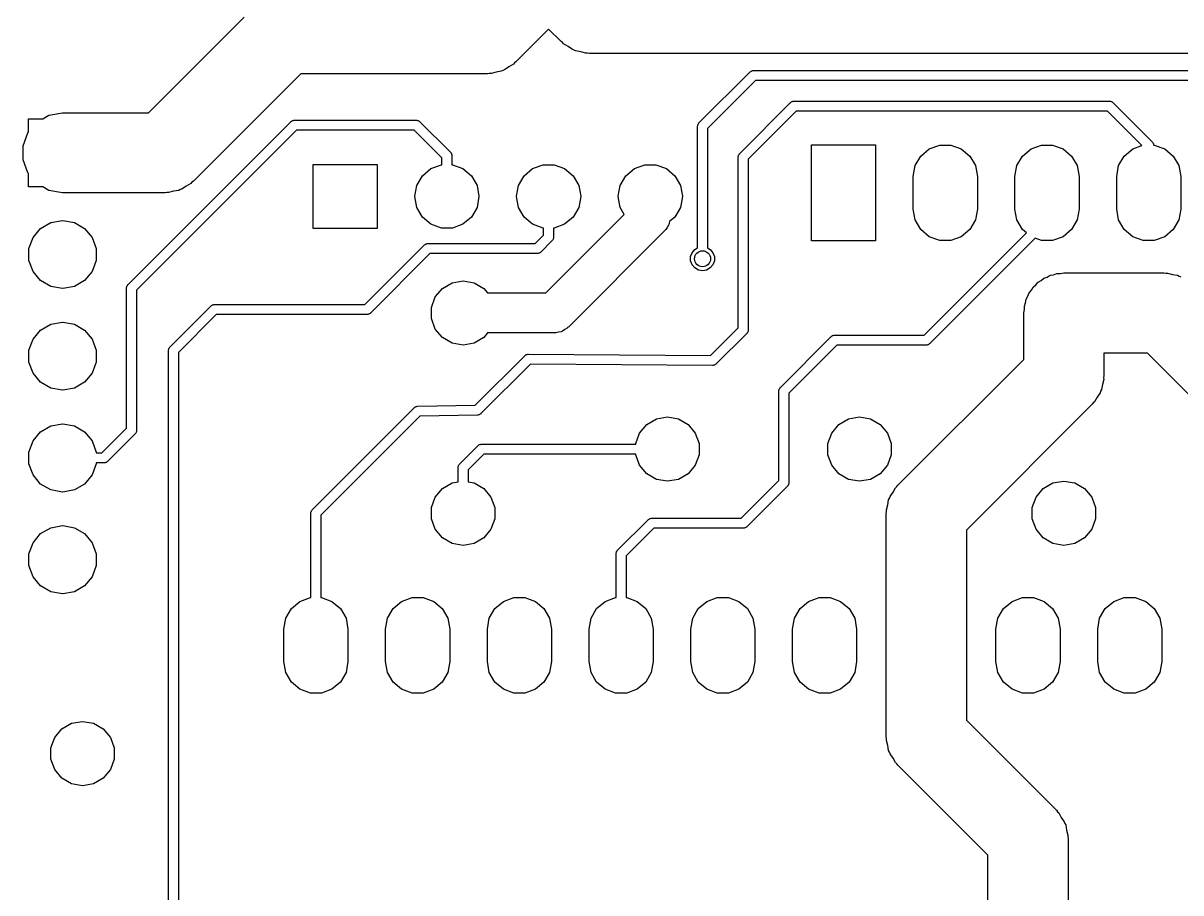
# Model space of a CAD drawing. Extents: x 135.5 to 182.5, y -141.5 to -46.
# Drawn here: x 135.51 to 164.42, y -115.48 to -93.76 of the extents above; entities that cross this region are included whole.
import ezdxf

# ---------------------------------------------------------------- set-up
doc = ezdxf.new("R2010")
doc.units = 0
doc.header["$MEASUREMENT"] = 0
doc.layers.add('BLACK', color=7, linetype='CONTINUOUS')

msp = doc.modelspace()

# ---------------------------------------------------------------- linework, layer by layer
at = {"layer": 'Black'}
for p, q in [((138.644, -96), (141.032, -93.6118)), ((148.636, -93.9162), (147.819, -94.7331)), ((148.945, -94.2251), (148.636, -93.9162)), ((148.981, -94.2503), (148.945, -94.2251)), ((149.009, -94.284), (148.981, -94.2503)), ((149.122, -94.3494), (149.009, -94.284)), ((149.229, -94.4243), (149.122, -94.3494)), ((149.272, -94.4357), (149.229, -94.4243)), ((149.31, -94.4577), (149.272, -94.4357)), ((149.439, -94.4804), (149.31, -94.4577)), ((149.565, -94.5142), (149.439, -94.4804)), ((149.609, -94.5104), (149.565, -94.5142)), ((149.652, -94.518), (149.609, -94.5104)), ((173.528, -94.518), (149.652, -94.518)), ((147.755, -94.792), (147.642, -94.8574)), ((147.783, -94.7583), (147.755, -94.792)), ((147.819, -94.7331), (147.783, -94.7583)), ((142.446, -95.026), (139.765, -97.7071)), ((147.112, -95.026), (142.446, -95.026)), ((147.155, -95.0184), (147.112, -95.026)), ((147.199, -95.0222), (147.155, -95.0184)), ((147.325, -94.9884), (147.199, -95.0222)), ((147.454, -94.9657), (147.325, -94.9884)), ((147.492, -94.9437), (147.454, -94.9657)), ((147.535, -94.9323), (147.492, -94.9437)), ((147.642, -94.8574), (147.535, -94.9323)), ((152.39, -96.2556), (153.66, -94.9856)), ((153.66, -94.9856), (153.664, -94.9825)), ((153.664, -94.9825), (153.668, -94.9782)), ((153.668, -94.9782), (153.682, -94.9701)), ((153.682, -94.9701), (153.695, -94.9607)), ((153.695, -94.9607), (153.7, -94.9593)), ((153.7, -94.9593), (153.705, -94.9565)), ((153.705, -94.9565), (153.721, -94.9537)), ((153.721, -94.9537), (153.737, -94.9495)), ((153.737, -94.9495), (153.743, -94.95)), ((153.743, -94.95), (153.748, -94.949)), ((153.748, -94.949), (170.258, -94.949)), ((153.8, -95.199), (152.603, -96.3958)), ((170.206, -95.199), (153.8, -95.199)), ((153.406, -97.0176), (154.676, -95.7476)), ((154.816, -95.961), (153.619, -97.1578)), ((154.676, -95.7476), (154.68, -95.7445)), ((154.68, -95.7445), (154.684, -95.7402)), ((154.684, -95.7402), (154.698, -95.7321)), ((154.698, -95.7321), (154.711, -95.7227)), ((154.711, -95.7227), (154.716, -95.7213)), ((154.716, -95.7213), (154.721, -95.7185)), ((154.721, -95.7185), (154.737, -95.7157)), ((154.737, -95.7157), (154.753, -95.7115)), ((154.753, -95.7115), (154.759, -95.712)), ((154.759, -95.712), (154.764, -95.711)), ((154.764, -95.711), (162.638, -95.711)), ((162.586, -95.961), (154.816, -95.961)), ((163.446, -96.8205), (162.586, -95.961)), ((162.638, -95.711), (162.643, -95.712)), ((162.643, -95.712), (162.649, -95.7115)), ((162.649, -95.7115), (162.665, -95.7157)), ((162.665, -95.7157), (162.681, -95.7185)), ((162.681, -95.7185), (162.686, -95.7213)), ((162.686, -95.7213), (162.691, -95.7227)), ((162.691, -95.7227), (162.704, -95.7321)), ((162.704, -95.7321), (162.718, -95.7402)), ((162.718, -95.7402), (162.722, -95.7445)), ((162.722, -95.7445), (162.726, -95.7476)), ((162.726, -95.7476), (163.708, -96.7296)), ((135.65, -96.4809), (135.65, -96.15)), ((135.65, -96.15), (136.003, -96.15)), ((136.003, -96.15), (136.158, -96.0603)), ((136.158, -96.0603), (136.5, -96)), ((136.5, -96), (136.582, -96)), ((136.582, -96), (138.644, -96)), ((138.134, -100.288), (142.198, -96.2236)), ((142.198, -96.2236), (142.202, -96.2205)), ((142.202, -96.2205), (142.206, -96.2162)), ((142.206, -96.2162), (142.22, -96.2081)), ((142.22, -96.2081), (142.233, -96.1987)), ((142.233, -96.1987), (142.238, -96.1973)), ((142.238, -96.1973), (142.243, -96.1945)), ((142.243, -96.1945), (142.259, -96.1917)), ((142.259, -96.1917), (142.275, -96.1875)), ((142.275, -96.1875), (142.281, -96.188)), ((142.281, -96.188), (142.286, -96.187)), ((142.286, -96.187), (145.334, -96.187)), ((145.334, -96.187), (145.339, -96.188)), ((145.339, -96.188), (145.345, -96.1875)), ((145.345, -96.1875), (145.361, -96.1917)), ((145.361, -96.1917), (145.377, -96.1945)), ((145.377, -96.1945), (145.382, -96.1973)), ((145.382, -96.1973), (145.387, -96.1987)), ((145.387, -96.1987), (145.4, -96.2081)), ((145.4, -96.2081), (145.414, -96.2162)), ((145.414, -96.2162), (145.418, -96.2205)), ((145.418, -96.2205), (145.422, -96.2236)), ((145.422, -96.2236), (146.184, -96.9856)), ((152.386, -96.2601), (152.39, -96.2556)), ((135.515, -96.8264), (135.634, -96.5)), ((135.634, -96.5), (135.65, -96.4809)), ((142.338, -96.437), (138.347, -100.428)), ((145.282, -96.437), (142.338, -96.437)), ((145.971, -97.1258), (145.282, -96.437)), ((152.353, -96.3331), (152.358, -96.3173)), ((152.354, -96.3386), (152.353, -96.3331)), ((152.353, -96.344), (152.354, -96.3386)), ((152.353, -99.3757), (152.353, -96.344)), ((152.358, -96.3173), (152.361, -96.3012)), ((152.361, -96.3012), (152.363, -96.2965)), ((152.363, -96.2965), (152.365, -96.2912)), ((152.365, -96.2912), (152.374, -96.2778)), ((152.374, -96.2778), (152.382, -96.2637)), ((152.382, -96.2637), (152.386, -96.2601)), ((152.603, -96.3958), (152.603, -99.3757)), ((135.515, -97.1736), (135.515, -96.8264)), ((155.2, -99.2), (155.2, -96.8)), ((155.2, -96.8), (156.8, -96.8)), ((156.8, -96.8), (156.8, -99.2)), ((158.14, -96.9026), (158.401, -96.8076)), ((158.401, -96.8076), (158.679, -96.8076)), ((158.679, -96.8076), (158.94, -96.9026)), ((160.68, -96.9026), (160.941, -96.8076)), ((160.941, -96.8076), (161.219, -96.8076)), ((161.219, -96.8076), (161.48, -96.9026)), ((163.22, -96.9026), (163.446, -96.8205)), ((163.708, -96.7296), (163.712, -96.7341)), ((163.712, -96.7341), (163.716, -96.7377)), ((163.716, -96.7377), (163.724, -96.7518)), ((163.724, -96.7518), (163.733, -96.7652)), ((163.733, -96.7652), (163.735, -96.7705)), ((163.735, -96.7705), (163.737, -96.7752)), ((163.737, -96.7752), (163.74, -96.7913)), ((163.74, -96.7913), (163.745, -96.8071)), ((163.745, -96.8071), (163.744, -96.8076)), ((163.744, -96.8076), (163.759, -96.8076)), ((163.759, -96.8076), (164.02, -96.9026)), ((145.971, -97.2991), (145.971, -97.1258)), ((146.184, -96.9856), (146.188, -96.9901)), ((146.188, -96.9901), (146.192, -96.9937)), ((146.192, -96.9937), (146.2, -97.0078)), ((146.2, -97.0078), (146.209, -97.0212)), ((146.209, -97.0212), (146.211, -97.0265)), ((146.211, -97.0265), (146.213, -97.0312)), ((146.213, -97.0312), (146.216, -97.0473)), ((146.216, -97.0473), (146.221, -97.0631)), ((146.221, -97.0631), (146.22, -97.0686)), ((146.22, -97.0686), (146.221, -97.074)), ((146.221, -97.074), (146.221, -97.2991)), ((153.369, -97.0951), (153.374, -97.0793)), ((153.37, -97.1006), (153.369, -97.0951)), ((153.369, -97.106), (153.37, -97.1006)), ((153.369, -101.372), (153.369, -97.106)), ((153.374, -97.0793), (153.377, -97.0632)), ((153.377, -97.0632), (153.379, -97.0585)), ((153.379, -97.0585), (153.381, -97.0532)), ((153.381, -97.0532), (153.39, -97.0398)), ((153.39, -97.0398), (153.398, -97.0257)), ((153.398, -97.0257), (153.402, -97.0221)), ((153.402, -97.0221), (153.406, -97.0176)), ((157.788, -97.3218), (157.927, -97.0812)), ((157.927, -97.0812), (158.14, -96.9026)), ((158.94, -96.9026), (159.153, -97.0812)), ((159.153, -97.0812), (159.292, -97.3218)), ((160.328, -97.3218), (160.467, -97.0812)), ((160.467, -97.0812), (160.68, -96.9026)), ((161.48, -96.9026), (161.693, -97.0812)), ((161.693, -97.0812), (161.832, -97.3218)), ((162.868, -97.3218), (163.007, -97.0812)), ((163.007, -97.0812), (163.22, -96.9026)), ((164.02, -96.9026), (164.233, -97.0812)), ((164.233, -97.0812), (164.372, -97.3218)), ((135.634, -97.5), (135.515, -97.1736)), ((142.756, -98.89), (142.756, -97.29)), ((142.756, -97.29), (144.356, -97.29)), ((144.356, -97.29), (144.356, -98.89)), ((145.483, -97.5727), (145.696, -97.3941)), ((145.696, -97.3941), (145.957, -97.2991)), ((145.957, -97.2991), (145.971, -97.2991)), ((146.221, -97.2991), (146.235, -97.2991)), ((146.235, -97.2991), (146.496, -97.3941)), ((146.496, -97.3941), (146.709, -97.5727)), ((148.023, -97.5727), (148.236, -97.3941)), ((148.236, -97.3941), (148.497, -97.2991)), ((148.497, -97.2991), (148.775, -97.2991)), ((148.775, -97.2991), (149.036, -97.3941)), ((149.036, -97.3941), (149.249, -97.5727)), ((150.563, -97.5727), (150.776, -97.3941)), ((150.776, -97.3941), (151.037, -97.2991)), ((151.037, -97.2991), (151.315, -97.2991)), ((151.315, -97.2991), (151.576, -97.3941)), ((151.576, -97.3941), (151.789, -97.5727)), ((153.619, -97.1578), (153.619, -101.424)), ((157.74, -97.5954), (157.788, -97.3218)), ((159.292, -97.3218), (159.34, -97.5954)), ((160.28, -97.5954), (160.328, -97.3218)), ((161.832, -97.3218), (161.88, -97.5954)), ((162.82, -97.5954), (162.868, -97.3218)), ((164.372, -97.3218), (164.42, -97.5954)), ((135.65, -97.5191), (135.634, -97.5)), ((135.65, -97.85), (135.65, -97.5191)), ((145.344, -97.8133), (145.483, -97.5727)), ((146.709, -97.5727), (146.848, -97.8133)), ((147.884, -97.8133), (148.023, -97.5727)), ((149.249, -97.5727), (149.388, -97.8133)), ((150.424, -97.8133), (150.563, -97.5727)), ((151.789, -97.5727), (151.928, -97.8133)), ((157.74, -98.4046), (157.74, -97.5954)), ((159.34, -97.5954), (159.34, -98.4046)), ((160.28, -98.4046), (160.28, -97.5954)), ((161.88, -97.5954), (161.88, -98.4046)), ((162.82, -98.4046), (162.82, -97.5954)), ((164.42, -97.5954), (164.42, -98.4046)), ((136.003, -97.85), (135.65, -97.85)), ((136.158, -97.9397), (136.003, -97.85)), ((136.5, -98), (136.158, -97.9397)), ((139.101, -97.9924), (139.058, -98)), ((139.145, -97.9962), (139.101, -97.9924)), ((139.271, -97.9624), (139.145, -97.9962)), ((139.4, -97.9397), (139.271, -97.9624)), ((139.438, -97.9177), (139.4, -97.9397)), ((139.481, -97.9063), (139.438, -97.9177)), ((139.588, -97.8314), (139.481, -97.9063)), ((139.701, -97.766), (139.588, -97.8314)), ((139.729, -97.7323), (139.701, -97.766)), ((139.765, -97.7071), (139.729, -97.7323)), ((145.296, -98.0869), (145.344, -97.8133)), ((146.848, -97.8133), (146.896, -98.0869)), ((147.836, -98.0869), (147.884, -97.8133)), ((149.388, -97.8133), (149.436, -98.0869)), ((150.376, -98.0869), (150.424, -97.8133)), ((151.928, -97.8133), (151.976, -98.0869)), ((139.058, -98), (136.5, -98)), ((145.296, -98.0931), (145.296, -98.0869)), ((145.344, -98.3667), (145.296, -98.0931)), ((146.896, -98.0931), (146.848, -98.3667)), ((146.896, -98.0869), (146.896, -98.0931)), ((147.836, -98.0931), (147.836, -98.0869)), ((147.884, -98.3667), (147.836, -98.0931)), ((149.436, -98.0931), (149.388, -98.3667)), ((149.436, -98.0869), (149.436, -98.0931)), ((150.376, -98.0931), (150.376, -98.0869)), ((150.424, -98.3667), (150.376, -98.0931)), ((151.976, -98.0931), (151.928, -98.3667)), ((151.976, -98.0869), (151.976, -98.0931)), ((145.483, -98.6073), (145.344, -98.3667)), ((146.848, -98.3667), (146.709, -98.6073)), ((148.023, -98.6073), (147.884, -98.3667)), ((148.567, -100.5), (150.525, -98.5416)), ((149.388, -98.3667), (149.249, -98.6073)), ((150.525, -98.5416), (150.424, -98.3667)), ((151.928, -98.3667), (151.789, -98.6073)), ((157.788, -98.6782), (157.74, -98.4046)), ((159.34, -98.4046), (159.292, -98.6782)), ((160.328, -98.6782), (160.28, -98.4046)), ((161.88, -98.4046), (161.832, -98.6782)), ((162.868, -98.6782), (162.82, -98.4046)), ((164.42, -98.4046), (164.372, -98.6782)), ((135.95, -98.8889), (136.206, -98.7413)), ((136.206, -98.7413), (136.497, -98.69)), ((136.497, -98.69), (136.503, -98.69)), ((136.503, -98.69), (136.794, -98.7413)), ((136.794, -98.7413), (137.05, -98.8889)), ((145.696, -98.7859), (145.483, -98.6073)), ((145.957, -98.8809), (145.696, -98.7859)), ((146.496, -98.7859), (146.235, -98.8809)), ((146.709, -98.6073), (146.496, -98.7859)), ((148.236, -98.7859), (148.023, -98.6073)), ((148.497, -98.8809), (148.236, -98.7859)), ((149.036, -98.7859), (148.775, -98.8809)), ((149.249, -98.6073), (149.036, -98.7859)), ((151.629, -98.8093), (151.592, -98.8628)), ((151.635, -98.7881), (151.629, -98.8093)), ((151.646, -98.769), (151.635, -98.7881)), ((151.654, -98.72), (151.646, -98.769)), ((151.789, -98.6073), (151.654, -98.72)), ((157.927, -98.9188), (157.788, -98.6782)), ((159.292, -98.6782), (159.153, -98.9188)), ((160.467, -98.9188), (160.328, -98.6782)), ((161.832, -98.6782), (161.693, -98.9188)), ((163.007, -98.9188), (162.868, -98.6782)), ((164.372, -98.6782), (164.233, -98.9188)), ((135.66, -99.3924), (135.761, -99.115)), ((135.761, -99.115), (135.95, -98.8889)), ((137.05, -98.8889), (137.239, -99.115)), ((137.239, -99.115), (137.34, -99.3924)), ((144.356, -98.89), (142.756, -98.89)), ((146.235, -98.8809), (145.957, -98.8809)), ((148.298, -99.267), (148.511, -99.0542)), ((148.511, -98.8809), (148.497, -98.8809)), ((148.511, -99.0542), (148.511, -98.8809)), ((148.753, -99.1488), (148.751, -99.1535)), ((148.756, -99.1327), (148.753, -99.1488)), ((148.761, -99.1169), (148.756, -99.1327)), ((148.761, -99.106), (148.76, -99.1114)), ((148.76, -99.1114), (148.761, -99.1169)), ((148.775, -98.8809), (148.761, -98.8809)), ((148.761, -98.8809), (148.761, -99.106)), ((151.53, -98.9516), (149.128, -101.354)), ((151.542, -98.9335), (151.53, -98.9516)), ((151.559, -98.9194), (151.542, -98.9335)), ((151.592, -98.8628), (151.559, -98.9194)), ((158.14, -99.0974), (157.927, -98.9188)), ((158.014, -101.553), (160.566, -99.0015)), ((158.401, -99.1924), (158.14, -99.0974)), ((160.785, -99.1357), (158.154, -101.766)), ((158.94, -99.0974), (158.679, -99.1924)), ((159.153, -98.9188), (158.94, -99.0974)), ((160.566, -99.0015), (160.467, -98.9188)), ((160.941, -99.1924), (160.785, -99.1357)), ((161.48, -99.0974), (161.219, -99.1924)), ((161.693, -98.9188), (161.48, -99.0974)), ((163.22, -99.0974), (163.007, -98.9188)), ((163.481, -99.1924), (163.22, -99.0974)), ((164.02, -99.0974), (163.759, -99.1924)), ((164.233, -98.9188), (164.02, -99.0974)), ((135.66, -99.6876), (135.66, -99.3924)), ((137.34, -99.3924), (137.34, -99.6876)), ((144.044, -100.791), (145.532, -99.3036)), ((145.532, -99.3036), (145.536, -99.3005)), ((145.536, -99.3005), (145.54, -99.2962)), ((145.54, -99.2962), (145.554, -99.2881)), ((145.554, -99.2881), (145.567, -99.2787)), ((145.567, -99.2787), (145.572, -99.2773)), ((145.572, -99.2773), (145.577, -99.2745)), ((145.577, -99.2745), (145.593, -99.2717)), ((145.593, -99.2717), (145.609, -99.2675)), ((145.609, -99.2675), (145.615, -99.268)), ((145.615, -99.268), (145.62, -99.267)), ((145.62, -99.267), (148.298, -99.267)), ((148.724, -99.1944), (148.438, -99.4804)), ((148.728, -99.1899), (148.724, -99.1944)), ((148.732, -99.1863), (148.728, -99.1899)), ((148.74, -99.1722), (148.732, -99.1863)), ((148.749, -99.1588), (148.74, -99.1722)), ((148.751, -99.1535), (148.749, -99.1588)), ((152.217, -99.4954), (152.284, -99.4153)), ((152.284, -99.4153), (152.353, -99.3757)), ((152.603, -99.3757), (152.672, -99.4153)), ((152.672, -99.4153), (152.739, -99.4954)), ((156.8, -99.2), (155.2, -99.2)), ((158.679, -99.1924), (158.401, -99.1924)), ((161.219, -99.1924), (160.941, -99.1924)), ((163.759, -99.1924), (163.481, -99.1924)), ((135.761, -99.965), (135.66, -99.6876)), ((137.34, -99.6876), (137.239, -99.965)), ((145.672, -99.517), (144.184, -101.004)), ((148.35, -99.517), (145.672, -99.517)), ((148.355, -99.516), (148.35, -99.517)), ((148.361, -99.5165), (148.355, -99.516)), ((148.377, -99.5123), (148.361, -99.5165)), ((148.393, -99.5095), (148.377, -99.5123)), ((148.398, -99.5067), (148.393, -99.5095)), ((148.403, -99.5053), (148.398, -99.5067)), ((148.416, -99.4959), (148.403, -99.5053)), ((148.43, -99.4878), (148.416, -99.4959)), ((148.434, -99.4835), (148.43, -99.4878)), ((148.438, -99.4804), (148.434, -99.4835)), ((152.181, -99.5937), (152.217, -99.4954)), ((152.181, -99.6983), (152.181, -99.5937)), ((152.217, -99.7966), (152.181, -99.6983)), ((152.739, -99.4954), (152.775, -99.5937)), ((152.775, -99.6983), (152.739, -99.7966)), ((152.775, -99.5937), (152.775, -99.6983)), ((135.95, -100.191), (135.761, -99.965)), ((137.239, -99.965), (137.05, -100.191)), ((152.284, -99.8767), (152.217, -99.7966)), ((152.375, -99.929), (152.284, -99.8767)), ((152.478, -99.9471), (152.375, -99.929)), ((152.581, -99.929), (152.478, -99.9471)), ((152.672, -99.8767), (152.581, -99.929)), ((152.739, -99.7966), (152.672, -99.8767)), ((161.244, -100.045), (161.326, -100.015)), ((161.326, -100.015), (161.414, -100.015)), ((161.414, -100.015), (161.5, -100)), ((161.5, -100), (164, -100)), ((164, -100), (164.043, -100.008)), ((164.043, -100.008), (164.087, -100.004)), ((164.087, -100.004), (164.213, -100.038)), ((136.206, -100.339), (135.95, -100.191)), ((137.05, -100.191), (136.794, -100.339)), ((138.118, -100.31), (138.126, -100.296)), ((138.126, -100.296), (138.13, -100.292)), ((138.13, -100.292), (138.134, -100.288)), ((145.984, -100.385), (146.225, -100.245)), ((146.225, -100.245), (146.5, -100.197)), ((146.5, -100.197), (146.775, -100.245)), ((146.775, -100.245), (147.016, -100.385)), ((160.734, -100.357), (160.801, -100.301)), ((160.801, -100.301), (160.857, -100.234)), ((160.857, -100.234), (160.933, -100.19)), ((160.933, -100.19), (161, -100.134)), ((161, -100.134), (161.082, -100.104)), ((161.082, -100.104), (161.158, -100.06)), ((161.158, -100.06), (161.244, -100.045)), ((164.213, -100.038), (164.342, -100.06)), ((164.342, -100.06), (164.38, -100.082)), ((164.38, -100.082), (164.423, -100.094)), ((136.497, -100.39), (136.206, -100.339)), ((136.503, -100.39), (136.497, -100.39)), ((136.794, -100.339), (136.503, -100.39)), ((138.097, -100.365), (138.102, -100.349)), ((138.098, -100.371), (138.097, -100.365)), ((138.097, -100.376), (138.098, -100.371)), ((138.097, -103.88), (138.097, -100.376)), ((138.102, -100.349), (138.105, -100.333)), ((138.105, -100.333), (138.107, -100.328)), ((138.107, -100.328), (138.109, -100.323)), ((138.109, -100.323), (138.118, -100.31)), ((138.347, -100.428), (138.347, -103.932)), ((145.805, -100.598), (145.984, -100.385)), ((147.016, -100.385), (147.113, -100.5)), ((147.113, -100.5), (148.567, -100.5)), ((160.56, -100.658), (160.604, -100.582)), ((160.604, -100.582), (160.634, -100.5)), ((160.634, -100.5), (160.69, -100.433)), ((160.69, -100.433), (160.734, -100.357)), ((139.182, -101.844), (140.198, -100.828)), ((140.198, -100.828), (140.202, -100.824)), ((140.202, -100.824), (140.206, -100.82)), ((140.206, -100.82), (140.22, -100.812)), ((140.22, -100.812), (140.233, -100.803)), ((140.233, -100.803), (140.238, -100.801)), ((140.238, -100.801), (140.243, -100.799)), ((140.243, -100.799), (140.259, -100.796)), ((140.259, -100.796), (140.275, -100.791)), ((140.275, -100.791), (140.281, -100.792)), ((140.281, -100.792), (140.286, -100.791)), ((140.286, -100.791), (144.044, -100.791)), ((145.709, -100.861), (145.805, -100.598)), ((145.709, -101.139), (145.709, -100.861)), ((160.515, -100.826), (160.545, -100.744)), ((160.515, -100.914), (160.515, -100.826)), ((160.545, -100.744), (160.56, -100.658)), ((140.338, -101.041), (139.395, -101.984)), ((144.096, -101.041), (140.338, -101.041)), ((144.101, -101.04), (144.096, -101.041)), ((144.107, -101.041), (144.101, -101.04)), ((144.123, -101.036), (144.107, -101.041)), ((144.139, -101.033), (144.123, -101.036)), ((144.144, -101.031), (144.139, -101.033)), ((144.149, -101.029), (144.144, -101.031)), ((144.162, -101.02), (144.149, -101.029)), ((144.176, -101.012), (144.162, -101.02)), ((144.18, -101.008), (144.176, -101.012)), ((144.184, -101.004), (144.18, -101.008)), ((145.805, -101.402), (145.709, -101.139)), ((160.5, -101), (160.515, -100.914)), ((160.5, -102.158), (160.5, -101)), ((135.761, -101.655), (135.95, -101.429)), ((135.95, -101.429), (136.206, -101.281)), ((136.206, -101.281), (136.497, -101.23)), ((136.497, -101.23), (136.503, -101.23)), ((136.503, -101.23), (136.794, -101.281)), ((136.794, -101.281), (137.05, -101.429)), ((137.05, -101.429), (137.239, -101.655)), ((145.984, -101.615), (145.805, -101.402)), ((148.964, -101.459), (148.945, -101.47)), ((148.985, -101.453), (148.964, -101.459)), ((149.039, -101.416), (148.985, -101.453)), ((149.095, -101.383), (149.039, -101.416)), ((149.11, -101.366), (149.095, -101.383)), ((149.128, -101.354), (149.11, -101.366)), ((152.681, -102.061), (153.369, -101.372)), ((153.614, -101.451), (153.611, -101.467)), ((153.619, -101.435), (153.614, -101.451)), ((153.619, -101.424), (153.618, -101.429)), ((153.618, -101.429), (153.619, -101.435)), ((135.66, -101.932), (135.761, -101.655)), ((137.239, -101.655), (137.34, -101.932)), ((146.225, -101.755), (145.984, -101.615)), ((147.016, -101.615), (146.775, -101.755)), ((147.113, -101.5), (147.016, -101.615)), ((148.774, -101.5), (147.113, -101.5)), ((148.796, -101.496), (148.774, -101.5)), ((148.818, -101.498), (148.796, -101.496)), ((148.881, -101.481), (148.818, -101.498)), ((148.945, -101.47), (148.881, -101.481)), ((153.582, -101.512), (152.82, -102.274)), ((153.586, -101.508), (153.582, -101.512)), ((153.59, -101.504), (153.586, -101.508)), ((153.598, -101.49), (153.59, -101.504)), ((153.607, -101.477), (153.598, -101.49)), ((153.609, -101.472), (153.607, -101.477)), ((153.611, -101.467), (153.609, -101.472)), ((154.422, -102.86), (155.692, -101.59)), ((155.692, -101.59), (155.696, -101.586)), ((155.696, -101.586), (155.7, -101.582)), ((155.7, -101.582), (155.714, -101.574)), ((155.714, -101.574), (155.727, -101.565)), ((155.727, -101.565), (155.732, -101.563)), ((155.732, -101.563), (155.737, -101.561)), ((155.737, -101.561), (155.753, -101.558)), ((155.753, -101.558), (155.769, -101.553)), ((155.769, -101.553), (155.775, -101.554)), ((155.775, -101.554), (155.78, -101.553)), ((155.78, -101.553), (158.014, -101.553)), ((135.66, -102.228), (135.66, -101.932)), ((137.34, -101.932), (137.34, -102.228)), ((139.145, -101.921), (139.15, -101.905)), ((139.146, -101.927), (139.145, -101.921)), ((139.145, -101.932), (139.146, -101.927)), ((139.145, -125.176), (139.145, -101.932)), ((139.15, -101.905), (139.153, -101.889)), ((139.153, -101.889), (139.155, -101.884)), ((139.155, -101.884), (139.157, -101.879)), ((139.157, -101.879), (139.166, -101.866)), ((139.166, -101.866), (139.174, -101.852)), ((139.174, -101.852), (139.178, -101.848)), ((139.178, -101.848), (139.182, -101.844)), ((139.395, -101.984), (139.395, -125.124)), ((146.5, -101.803), (146.225, -101.755)), ((146.775, -101.755), (146.5, -101.803)), ((148.075, -102.041), (148.081, -102.039)), ((148.081, -102.039), (148.086, -102.036)), ((148.086, -102.036), (148.102, -102.034)), ((148.102, -102.034), (148.117, -102.029)), ((148.117, -102.029), (148.123, -102.03)), ((148.123, -102.03), (148.129, -102.029)), ((148.129, -102.029), (152.681, -102.061)), ((155.832, -101.803), (154.635, -103)), ((158.066, -101.803), (155.832, -101.803)), ((158.071, -101.802), (158.066, -101.803)), ((158.077, -101.803), (158.071, -101.802)), ((158.093, -101.798), (158.077, -101.803)), ((158.109, -101.795), (158.093, -101.798)), ((158.114, -101.793), (158.109, -101.795)), ((158.119, -101.791), (158.114, -101.793)), ((158.132, -101.782), (158.119, -101.791)), ((158.146, -101.774), (158.132, -101.782)), ((158.15, -101.77), (158.146, -101.774)), ((158.154, -101.766), (158.15, -101.77)), ((163.586, -102), (162.5, -102)), ((162.5, -102), (162.5, -102.572)), ((164.793, -103.207), (163.586, -102)), ((135.761, -102.505), (135.66, -102.228)), ((137.34, -102.228), (137.239, -102.505)), ((146.805, -103.3), (148.04, -102.066)), ((148.179, -102.279), (146.946, -103.512)), ((148.04, -102.066), (148.044, -102.062)), ((148.044, -102.062), (148.048, -102.058)), ((148.048, -102.058), (148.062, -102.05)), ((148.062, -102.05), (148.075, -102.041)), ((152.731, -102.311), (148.179, -102.279)), ((152.737, -102.31), (152.731, -102.311)), ((152.743, -102.311), (152.737, -102.31)), ((152.758, -102.306), (152.743, -102.311)), ((152.774, -102.304), (152.758, -102.306)), ((152.779, -102.301), (152.774, -102.304)), ((152.785, -102.299), (152.779, -102.301)), ((152.798, -102.29), (152.785, -102.299)), ((152.812, -102.282), (152.798, -102.29)), ((152.816, -102.278), (152.812, -102.282)), ((152.82, -102.274), (152.816, -102.278)), ((157.359, -105.299), (160.5, -102.158)), ((135.95, -102.731), (135.761, -102.505)), ((137.239, -102.505), (137.05, -102.731)), ((162.5, -102.572), (162.492, -102.615)), ((162.492, -102.615), (162.496, -102.659)), ((136.206, -102.879), (135.95, -102.731)), ((136.497, -102.93), (136.206, -102.879)), ((136.794, -102.879), (136.503, -102.93)), ((137.05, -102.731), (136.794, -102.879)), ((154.39, -102.921), (154.393, -102.905)), ((154.393, -102.905), (154.395, -102.9)), ((154.395, -102.9), (154.397, -102.895)), ((154.397, -102.895), (154.406, -102.882)), ((154.406, -102.882), (154.414, -102.868)), ((154.414, -102.868), (154.418, -102.864)), ((154.418, -102.864), (154.422, -102.86)), ((162.462, -102.785), (162.44, -102.914)), ((162.496, -102.659), (162.462, -102.785)), ((136.503, -102.93), (136.497, -102.93)), ((154.385, -102.937), (154.39, -102.921)), ((154.386, -102.943), (154.385, -102.937)), ((154.385, -102.948), (154.386, -102.943)), ((154.385, -105.182), (154.385, -102.948)), ((154.635, -103), (154.635, -105.234)), ((162.331, -103.102), (162.266, -103.215)), ((162.406, -102.995), (162.331, -103.102)), ((162.418, -102.952), (162.406, -102.995)), ((162.44, -102.914), (162.418, -102.952)), ((142.738, -105.908), (145.278, -103.368)), ((145.278, -103.368), (145.281, -103.365)), ((145.281, -103.365), (145.284, -103.362)), ((145.284, -103.362), (145.299, -103.353)), ((145.299, -103.353), (145.313, -103.343)), ((145.313, -103.343), (145.317, -103.342)), ((145.317, -103.342), (145.321, -103.339)), ((145.321, -103.339), (145.338, -103.336)), ((145.338, -103.336), (145.355, -103.331)), ((145.355, -103.331), (145.359, -103.332)), ((145.359, -103.332), (145.363, -103.331)), ((145.363, -103.331), (146.805, -103.3)), ((162.207, -103.279), (159.066, -106.42)), ((162.232, -103.243), (162.207, -103.279)), ((162.266, -103.215), (162.232, -103.243)), ((136.206, -103.821), (136.497, -103.77)), ((136.497, -103.77), (136.503, -103.77)), ((136.503, -103.77), (136.794, -103.821)), ((145.419, -103.58), (142.951, -106.048)), ((146.861, -103.549), (145.419, -103.58)), ((146.865, -103.548), (146.861, -103.549)), ((146.869, -103.549), (146.865, -103.548)), ((146.886, -103.544), (146.869, -103.549)), ((146.903, -103.541), (146.886, -103.544)), ((146.907, -103.538), (146.903, -103.541)), ((146.911, -103.537), (146.907, -103.538)), ((146.925, -103.527), (146.911, -103.537)), ((146.94, -103.518), (146.925, -103.527)), ((146.943, -103.515), (146.94, -103.518)), ((146.946, -103.512), (146.943, -103.515)), ((151.084, -103.785), (151.325, -103.645)), ((151.325, -103.645), (151.6, -103.597)), ((151.6, -103.597), (151.875, -103.645)), ((151.875, -103.645), (152.116, -103.785)), ((155.884, -103.785), (156.125, -103.645)), ((156.125, -103.645), (156.4, -103.597)), ((156.4, -103.597), (156.675, -103.645)), ((156.675, -103.645), (156.916, -103.785)), ((135.761, -104.195), (135.95, -103.969)), ((135.95, -103.969), (136.206, -103.821)), ((136.794, -103.821), (137.05, -103.969)), ((137.05, -103.969), (137.239, -104.195)), ((137.482, -104.495), (138.097, -103.88)), ((138.31, -104.02), (137.622, -104.708)), ((138.314, -104.016), (138.31, -104.02)), ((138.318, -104.012), (138.314, -104.016)), ((138.326, -103.998), (138.318, -104.012)), ((138.335, -103.985), (138.326, -103.998)), ((138.337, -103.98), (138.335, -103.985)), ((138.339, -103.975), (138.337, -103.98)), ((138.342, -103.959), (138.339, -103.975)), ((138.347, -103.943), (138.342, -103.959)), ((138.347, -103.932), (138.346, -103.937)), ((138.346, -103.937), (138.347, -103.943)), ((150.809, -104.261), (150.905, -103.998)), ((150.905, -103.998), (151.084, -103.785)), ((152.116, -103.785), (152.295, -103.998)), ((152.295, -103.998), (152.391, -104.261)), ((155.609, -104.261), (155.705, -103.998)), ((155.705, -103.998), (155.884, -103.785)), ((156.916, -103.785), (157.095, -103.998)), ((157.095, -103.998), (157.191, -104.261)), ((135.66, -104.472), (135.761, -104.195)), ((137.239, -104.195), (137.34, -104.472)), ((146.412, -104.774), (146.874, -104.312)), ((146.874, -104.312), (146.878, -104.308)), ((146.878, -104.308), (146.882, -104.304)), ((146.882, -104.304), (146.896, -104.296)), ((146.896, -104.296), (146.909, -104.287)), ((146.909, -104.287), (146.914, -104.285)), ((146.914, -104.285), (146.919, -104.283)), ((146.919, -104.283), (146.935, -104.28)), ((146.935, -104.28), (146.951, -104.275)), ((146.951, -104.275), (146.957, -104.276)), ((146.957, -104.276), (146.962, -104.275)), ((146.962, -104.275), (150.809, -104.275)), ((150.809, -104.275), (150.809, -104.261)), ((152.391, -104.261), (152.391, -104.539)), ((155.609, -104.539), (155.609, -104.261)), ((157.191, -104.261), (157.191, -104.539)), ((135.66, -104.768), (135.66, -104.472)), ((137.34, -104.472), (137.34, -104.495)), ((137.34, -104.495), (137.482, -104.495)), ((147.014, -104.525), (146.625, -104.914)), ((150.809, -104.525), (147.014, -104.525)), ((150.809, -104.539), (150.809, -104.525)), ((150.905, -104.802), (150.809, -104.539)), ((152.391, -104.539), (152.295, -104.802)), ((155.705, -104.802), (155.609, -104.539)), ((157.191, -104.539), (157.095, -104.802)), ((135.761, -105.045), (135.66, -104.768)), ((137.34, -104.768), (137.239, -105.045)), ((137.534, -104.745), (137.34, -104.745)), ((137.34, -104.745), (137.34, -104.768)), ((137.539, -104.744), (137.534, -104.745)), ((137.545, -104.745), (137.539, -104.744)), ((137.561, -104.74), (137.545, -104.745)), ((137.577, -104.737), (137.561, -104.74)), ((137.582, -104.735), (137.577, -104.737)), ((137.587, -104.733), (137.582, -104.735)), ((137.6, -104.724), (137.587, -104.733)), ((137.614, -104.716), (137.6, -104.724)), ((137.618, -104.712), (137.614, -104.716)), ((137.622, -104.708), (137.618, -104.712)), ((146.375, -104.851), (146.38, -104.835)), ((146.376, -104.857), (146.375, -104.851)), ((146.375, -104.862), (146.376, -104.857)), ((146.375, -105.219), (146.375, -104.862)), ((146.38, -104.835), (146.383, -104.819)), ((146.383, -104.819), (146.385, -104.814)), ((146.385, -104.814), (146.387, -104.809)), ((146.387, -104.809), (146.396, -104.796)), ((146.396, -104.796), (146.404, -104.782)), ((146.404, -104.782), (146.408, -104.778)), ((146.408, -104.778), (146.412, -104.774)), ((146.625, -104.914), (146.625, -105.219)), ((151.084, -105.015), (150.905, -104.802)), ((152.295, -104.802), (152.116, -105.015)), ((155.884, -105.015), (155.705, -104.802)), ((157.095, -104.802), (156.916, -105.015)), ((135.95, -105.271), (135.761, -105.045)), ((137.239, -105.045), (137.05, -105.271)), ((146.225, -105.245), (146.375, -105.219)), ((146.625, -105.219), (146.775, -105.245)), ((151.325, -105.155), (151.084, -105.015)), ((151.6, -105.203), (151.325, -105.155)), ((151.875, -105.155), (151.6, -105.203)), ((152.116, -105.015), (151.875, -105.155)), ((153.442, -106.125), (154.385, -105.182)), ((156.125, -105.155), (155.884, -105.015)), ((156.4, -105.203), (156.125, -105.155)), ((156.675, -105.155), (156.4, -105.203)), ((156.916, -105.015), (156.675, -105.155)), ((161.225, -105.245), (161.5, -105.197)), ((161.5, -105.197), (161.775, -105.245)), ((136.206, -105.419), (135.95, -105.271)), ((136.497, -105.47), (136.206, -105.419)), ((136.503, -105.47), (136.497, -105.47)), ((136.794, -105.419), (136.503, -105.47)), ((137.05, -105.271), (136.794, -105.419)), ((145.805, -105.598), (145.984, -105.385)), ((145.984, -105.385), (146.225, -105.245)), ((146.775, -105.245), (147.016, -105.385)), ((147.016, -105.385), (147.195, -105.598)), ((154.598, -105.322), (153.582, -106.338)), ((154.602, -105.318), (154.598, -105.322)), ((154.606, -105.314), (154.602, -105.318)), ((154.614, -105.3), (154.606, -105.314)), ((154.623, -105.287), (154.614, -105.3)), ((154.625, -105.282), (154.623, -105.287)), ((154.627, -105.277), (154.625, -105.282)), ((154.63, -105.261), (154.627, -105.277)), ((154.635, -105.245), (154.63, -105.261)), ((154.635, -105.234), (154.634, -105.239)), ((154.634, -105.239), (154.635, -105.245)), ((157.16, -105.583), (157.235, -105.476)), ((157.235, -105.476), (157.3, -105.363)), ((157.3, -105.363), (157.334, -105.335)), ((157.334, -105.335), (157.359, -105.299)), ((160.805, -105.598), (160.984, -105.385)), ((160.984, -105.385), (161.225, -105.245)), ((161.775, -105.245), (162.016, -105.385)), ((162.016, -105.385), (162.195, -105.598)), ((145.709, -105.861), (145.805, -105.598)), ((147.195, -105.598), (147.291, -105.861)), ((157.07, -105.919), (157.104, -105.793)), ((157.104, -105.793), (157.126, -105.664)), ((157.126, -105.664), (157.148, -105.626)), ((157.148, -105.626), (157.16, -105.583)), ((160.709, -105.861), (160.805, -105.598)), ((162.195, -105.598), (162.291, -105.861)), ((142.701, -105.985), (142.706, -105.969)), ((142.702, -105.991), (142.701, -105.985)), ((142.701, -105.996), (142.702, -105.991)), ((142.701, -108.106), (142.701, -105.996)), ((142.706, -105.969), (142.709, -105.953)), ((142.709, -105.953), (142.711, -105.948)), ((142.711, -105.948), (142.713, -105.943)), ((142.713, -105.943), (142.722, -105.93)), ((142.722, -105.93), (142.73, -105.916)), ((142.73, -105.916), (142.734, -105.912)), ((142.734, -105.912), (142.738, -105.908)), ((142.951, -106.048), (142.951, -108.106)), ((145.709, -106.139), (145.709, -105.861)), ((147.291, -105.861), (147.291, -106.139)), ((157.066, -106.006), (157.074, -105.963)), ((157.066, -109.298), (157.066, -106.006)), ((157.074, -105.963), (157.07, -105.919)), ((160.709, -106.139), (160.709, -105.861)), ((162.291, -105.861), (162.291, -106.139)), ((135.95, -106.509), (136.206, -106.361)), ((136.206, -106.361), (136.497, -106.31)), ((136.497, -106.31), (136.503, -106.31)), ((136.503, -106.31), (136.794, -106.361)), ((136.794, -106.361), (137.05, -106.509)), ((145.805, -106.402), (145.709, -106.139)), ((147.291, -106.139), (147.195, -106.402)), ((150.358, -106.924), (151.12, -106.162)), ((151.26, -106.375), (150.571, -107.064)), ((151.12, -106.162), (151.124, -106.158)), ((151.124, -106.158), (151.128, -106.154)), ((151.128, -106.154), (151.142, -106.146)), ((151.142, -106.146), (151.155, -106.137)), ((151.155, -106.137), (151.16, -106.135)), ((151.16, -106.135), (151.165, -106.133)), ((151.165, -106.133), (151.181, -106.13)), ((151.181, -106.13), (151.197, -106.125)), ((151.197, -106.125), (151.203, -106.126)), ((151.203, -106.126), (151.208, -106.125)), ((151.208, -106.125), (153.442, -106.125)), ((153.494, -106.375), (151.26, -106.375)), ((153.499, -106.374), (153.494, -106.375)), ((153.505, -106.375), (153.499, -106.374)), ((153.521, -106.37), (153.505, -106.375)), ((153.537, -106.367), (153.521, -106.37)), ((153.542, -106.365), (153.537, -106.367)), ((153.547, -106.363), (153.542, -106.365)), ((153.56, -106.354), (153.547, -106.363)), ((153.574, -106.346), (153.56, -106.354)), ((153.578, -106.342), (153.574, -106.346)), ((153.582, -106.338), (153.578, -106.342)), ((160.805, -106.402), (160.709, -106.139)), ((162.291, -106.139), (162.195, -106.402)), ((135.761, -106.735), (135.95, -106.509)), ((137.05, -106.509), (137.239, -106.735)), ((145.984, -106.615), (145.805, -106.402)), ((146.225, -106.755), (145.984, -106.615)), ((147.016, -106.615), (146.775, -106.755)), ((147.195, -106.402), (147.016, -106.615)), ((159.066, -106.42), (159.066, -109.298)), ((160.984, -106.615), (160.805, -106.402)), ((161.225, -106.755), (160.984, -106.615)), ((162.016, -106.615), (161.775, -106.755)), ((162.195, -106.402), (162.016, -106.615)), ((135.66, -107.012), (135.761, -106.735)), ((137.239, -106.735), (137.34, -107.012)), ((146.5, -106.803), (146.225, -106.755)), ((146.775, -106.755), (146.5, -106.803)), ((150.333, -106.959), (150.342, -106.946)), ((150.342, -106.946), (150.35, -106.932)), ((150.35, -106.932), (150.354, -106.928)), ((150.354, -106.928), (150.358, -106.924)), ((161.5, -106.803), (161.225, -106.755)), ((161.775, -106.755), (161.5, -106.803)), ((135.66, -107.308), (135.66, -107.012)), ((137.34, -107.012), (137.34, -107.308)), ((150.321, -107.001), (150.326, -106.985)), ((150.322, -107.007), (150.321, -107.001)), ((150.321, -107.012), (150.322, -107.007)), ((150.321, -108.106), (150.321, -107.012)), ((150.326, -106.985), (150.329, -106.969)), ((150.329, -106.969), (150.331, -106.964)), ((150.331, -106.964), (150.333, -106.959)), ((150.571, -107.064), (150.571, -108.106)), ((135.761, -107.585), (135.66, -107.308)), ((137.34, -107.308), (137.239, -107.585)), ((135.95, -107.811), (135.761, -107.585)), ((136.206, -107.959), (135.95, -107.811)), ((137.05, -107.811), (136.794, -107.959)), ((137.239, -107.585), (137.05, -107.811)), ((136.497, -108.01), (136.206, -107.959)), ((136.503, -108.01), (136.497, -108.01)), ((136.794, -107.959), (136.503, -108.01)), ((142.426, -108.201), (142.687, -108.106)), ((142.687, -108.106), (142.701, -108.106)), ((142.951, -108.106), (142.965, -108.106)), ((142.965, -108.106), (143.226, -108.201)), ((144.966, -108.201), (145.227, -108.106)), ((145.227, -108.106), (145.505, -108.106)), ((145.505, -108.106), (145.766, -108.201)), ((147.506, -108.201), (147.767, -108.106)), ((147.767, -108.106), (148.045, -108.106)), ((148.045, -108.106), (148.306, -108.201)), ((150.046, -108.201), (150.307, -108.106)), ((150.307, -108.106), (150.321, -108.106)), ((150.571, -108.106), (150.585, -108.106)), ((150.585, -108.106), (150.846, -108.201)), ((152.586, -108.201), (152.847, -108.106)), ((152.847, -108.106), (153.125, -108.106)), ((153.125, -108.106), (153.386, -108.201)), ((155.126, -108.201), (155.387, -108.106)), ((155.387, -108.106), (155.665, -108.106)), ((155.665, -108.106), (155.926, -108.201)), ((160.206, -108.201), (160.467, -108.106)), ((160.467, -108.106), (160.745, -108.106)), ((160.745, -108.106), (161.006, -108.201)), ((162.746, -108.201), (163.007, -108.106)), ((163.007, -108.106), (163.285, -108.106)), ((163.285, -108.106), (163.546, -108.201)), ((142.074, -108.62), (142.213, -108.379)), ((142.213, -108.379), (142.426, -108.201)), ((143.226, -108.201), (143.439, -108.379)), ((143.439, -108.379), (143.578, -108.62)), ((144.614, -108.62), (144.753, -108.379)), ((144.753, -108.379), (144.966, -108.201)), ((145.766, -108.201), (145.979, -108.379)), ((145.979, -108.379), (146.118, -108.62)), ((147.154, -108.62), (147.293, -108.379)), ((147.293, -108.379), (147.506, -108.201)), ((148.306, -108.201), (148.519, -108.379)), ((148.519, -108.379), (148.658, -108.62)), ((149.694, -108.62), (149.833, -108.379)), ((149.833, -108.379), (150.046, -108.201)), ((150.846, -108.201), (151.059, -108.379)), ((151.059, -108.379), (151.198, -108.62)), ((152.234, -108.62), (152.373, -108.379)), ((152.373, -108.379), (152.586, -108.201)), ((153.386, -108.201), (153.599, -108.379)), ((153.599, -108.379), (153.738, -108.62)), ((154.774, -108.62), (154.913, -108.379)), ((154.913, -108.379), (155.126, -108.201)), ((155.926, -108.201), (156.139, -108.379)), ((156.139, -108.379), (156.278, -108.62)), ((159.854, -108.62), (159.993, -108.379)), ((159.993, -108.379), (160.206, -108.201)), ((161.006, -108.201), (161.219, -108.379)), ((161.219, -108.379), (161.358, -108.62)), ((162.394, -108.62), (162.533, -108.379)), ((162.533, -108.379), (162.746, -108.201)), ((163.546, -108.201), (163.759, -108.379)), ((163.759, -108.379), (163.898, -108.62)), ((142.026, -108.893), (142.074, -108.62)), ((143.578, -108.62), (143.626, -108.893)), ((144.566, -108.893), (144.614, -108.62)), ((146.118, -108.62), (146.166, -108.893)), ((147.106, -108.893), (147.154, -108.62)), ((148.658, -108.62), (148.706, -108.893)), ((149.646, -108.893), (149.694, -108.62)), ((151.198, -108.62), (151.246, -108.893)), ((152.186, -108.893), (152.234, -108.62)), ((153.738, -108.62), (153.786, -108.893)), ((154.726, -108.893), (154.774, -108.62)), ((156.278, -108.62), (156.326, -108.893)), ((159.806, -108.893), (159.854, -108.62)), ((161.358, -108.62), (161.406, -108.893)), ((162.346, -108.893), (162.394, -108.62)), ((163.898, -108.62), (163.946, -108.893)), ((142.026, -109.703), (142.026, -108.893)), ((143.626, -108.893), (143.626, -109.703)), ((144.566, -109.703), (144.566, -108.893)), ((146.166, -108.893), (146.166, -109.703)), ((147.106, -109.703), (147.106, -108.893)), ((148.706, -108.893), (148.706, -109.703)), ((149.646, -109.703), (149.646, -108.893)), ((151.246, -108.893), (151.246, -109.703)), ((152.186, -109.703), (152.186, -108.893)), ((153.786, -108.893), (153.786, -109.703)), ((154.726, -109.703), (154.726, -108.893)), ((156.326, -108.893), (156.326, -109.703)), ((159.806, -109.703), (159.806, -108.893)), ((161.406, -108.893), (161.406, -109.703)), ((162.346, -109.703), (162.346, -108.893)), ((163.946, -108.893), (163.946, -109.703)), ((157.066, -111.584), (157.066, -109.298)), ((159.066, -109.298), (159.066, -111.17)), ((142.074, -109.976), (142.026, -109.703)), ((143.626, -109.703), (143.578, -109.976)), ((144.614, -109.976), (144.566, -109.703)), ((146.166, -109.703), (146.118, -109.976)), ((147.154, -109.976), (147.106, -109.703)), ((148.706, -109.703), (148.658, -109.976)), ((149.694, -109.976), (149.646, -109.703)), ((151.246, -109.703), (151.198, -109.976)), ((152.234, -109.976), (152.186, -109.703)), ((153.786, -109.703), (153.738, -109.976)), ((154.774, -109.976), (154.726, -109.703)), ((156.326, -109.703), (156.278, -109.976)), ((159.854, -109.976), (159.806, -109.703)), ((161.406, -109.703), (161.358, -109.976)), ((162.394, -109.976), (162.346, -109.703)), ((163.946, -109.703), (163.898, -109.976)), ((142.213, -110.217), (142.074, -109.976)), ((143.578, -109.976), (143.439, -110.217)), ((144.753, -110.217), (144.614, -109.976)), ((146.118, -109.976), (145.979, -110.217)), ((147.293, -110.217), (147.154, -109.976)), ((148.658, -109.976), (148.519, -110.217)), ((149.833, -110.217), (149.694, -109.976)), ((151.198, -109.976), (151.059, -110.217)), ((152.373, -110.217), (152.234, -109.976)), ((153.738, -109.976), (153.599, -110.217)), ((154.913, -110.217), (154.774, -109.976)), ((156.278, -109.976), (156.139, -110.217)), ((159.993, -110.217), (159.854, -109.976)), ((161.358, -109.976), (161.219, -110.217)), ((162.533, -110.217), (162.394, -109.976)), ((163.898, -109.976), (163.759, -110.217)), ((142.426, -110.395), (142.213, -110.217)), ((142.687, -110.49), (142.426, -110.395)), ((143.226, -110.395), (142.965, -110.49)), ((143.439, -110.217), (143.226, -110.395)), ((144.966, -110.395), (144.753, -110.217)), ((145.227, -110.49), (144.966, -110.395)), ((145.766, -110.395), (145.505, -110.49)), ((145.979, -110.217), (145.766, -110.395)), ((147.506, -110.395), (147.293, -110.217)), ((147.767, -110.49), (147.506, -110.395)), ((148.306, -110.395), (148.045, -110.49)), ((148.519, -110.217), (148.306, -110.395)), ((150.046, -110.395), (149.833, -110.217)), ((150.307, -110.49), (150.046, -110.395)), ((150.846, -110.395), (150.585, -110.49)), ((151.059, -110.217), (150.846, -110.395)), ((152.586, -110.395), (152.373, -110.217)), ((152.847, -110.49), (152.586, -110.395)), ((153.386, -110.395), (153.125, -110.49)), ((153.599, -110.217), (153.386, -110.395)), ((155.126, -110.395), (154.913, -110.217)), ((155.387, -110.49), (155.126, -110.395)), ((155.926, -110.395), (155.665, -110.49)), ((156.139, -110.217), (155.926, -110.395)), ((160.206, -110.395), (159.993, -110.217)), ((160.467, -110.49), (160.206, -110.395)), ((161.006, -110.395), (160.745, -110.49)), ((161.219, -110.217), (161.006, -110.395)), ((162.746, -110.395), (162.533, -110.217)), ((163.007, -110.49), (162.746, -110.395)), ((163.546, -110.395), (163.285, -110.49)), ((163.759, -110.217), (163.546, -110.395)), ((142.965, -110.49), (142.687, -110.49)), ((145.505, -110.49), (145.227, -110.49)), ((148.045, -110.49), (147.767, -110.49)), ((150.585, -110.49), (150.307, -110.49)), ((153.125, -110.49), (152.847, -110.49)), ((155.665, -110.49), (155.387, -110.49)), ((160.745, -110.49), (160.467, -110.49)), ((163.285, -110.49), (163.007, -110.49)), ((136.484, -111.385), (136.725, -111.245)), ((136.725, -111.245), (137, -111.197)), ((137, -111.197), (137.275, -111.245)), ((137.275, -111.245), (137.516, -111.385)), ((159.066, -111.17), (161.313, -113.417)), ((136.305, -111.598), (136.484, -111.385)), ((137.516, -111.385), (137.695, -111.598)), ((136.209, -111.861), (136.305, -111.598)), ((136.209, -112.139), (136.209, -111.861)), ((137.695, -111.598), (137.791, -111.861)), ((137.791, -111.861), (137.791, -112.139)), ((157.074, -111.627), (157.066, -111.584)), ((157.07, -111.671), (157.074, -111.627)), ((157.104, -111.797), (157.07, -111.671)), ((157.126, -111.926), (157.104, -111.797)), ((136.305, -112.402), (136.209, -112.139)), ((137.791, -112.139), (137.695, -112.402)), ((157.148, -111.964), (157.126, -111.926)), ((157.16, -112.007), (157.148, -111.964)), ((157.235, -112.114), (157.16, -112.007)), ((157.3, -112.227), (157.235, -112.114)), ((136.484, -112.615), (136.305, -112.402)), ((137.695, -112.402), (137.516, -112.615)), ((157.334, -112.255), (157.3, -112.227)), ((157.359, -112.291), (157.334, -112.255)), ((159.606, -114.538), (157.359, -112.291)), ((136.725, -112.755), (136.484, -112.615)), ((137.516, -112.615), (137.275, -112.755)), ((137, -112.803), (136.725, -112.755)), ((137.275, -112.755), (137, -112.803)), ((161.313, -113.417), (161.338, -113.453)), ((161.338, -113.453), (161.372, -113.481)), ((161.372, -113.481), (161.437, -113.594)), ((161.437, -113.594), (161.512, -113.701)), ((161.512, -113.701), (161.524, -113.744)), ((161.524, -113.744), (161.546, -113.782)), ((161.546, -113.782), (161.568, -113.911)), ((161.568, -113.911), (161.602, -114.037)), ((161.602, -114.037), (161.598, -114.081)), ((161.598, -114.081), (161.606, -114.124)), ((161.606, -114.124), (161.606, -116.918)), ((159.606, -116.918), (159.606, -114.538))]:
    msp.add_line(p, q, dxfattribs=at)
msp.add_circle((152.478, -99.646), 0.2, dxfattribs=at)

doc.saveas('drawing.dxf')
